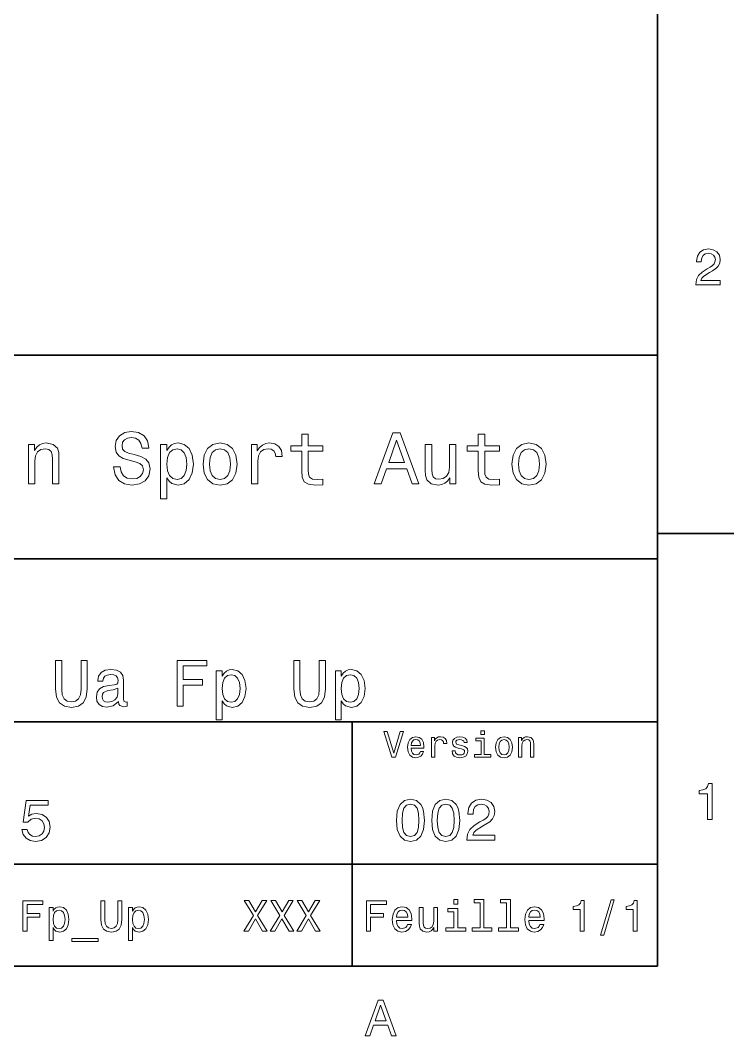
# Model space of a CAD drawing. Extents: x 0 to 297, y 0 to 210.
# Drawn here: x 224.4 to 294.5, y 3.2 to 102.9 of the extents above; entities that cross this region are included whole.
import ezdxf

# ---------------------------------------------------------------- set-up
doc = ezdxf.new("R2010")
doc.units = 0

msp = doc.modelspace()

# ---------------------------------------------------------------- linework, layer by layer
at = {"color": 7, "lineweight": 35}
for p, q in [((287, 10), (287, 200)), ((97, 70), (287, 70)), ((287, 70), (287, 10)), ((162, 50), (287, 50)), ((162, 34), (287, 34)), ((257, 10), (257, 34)), ((162, 20), (287, 20)), ((10, 10), (287, 10)), ((97, 10), (287, 10))]:
    msp.add_line(p, q, dxfattribs=at)
at = {"color": 7, "lineweight": 35, "ltscale": 0.1875}
msp.add_line((287, 52.5), (294.5, 52.5), dxfattribs=at)
at = {"color": 7, "lineweight": 13}
for points in [[(290.76947, 76.916786), (293.175079, 76.916786), (293.175079, 77.350502), (291.273773, 77.350502), (291.3797, 77.587532), (291.561249, 77.784218), (292.121033, 78.142288), (292.418579, 78.293587), (292.751434, 78.510445), (292.988464, 78.762604), (293.124634, 79.060158), (293.175079, 79.398056), (293.089355, 79.821686), (292.852325, 80.154541), (292.489197, 80.366356), (292.020172, 80.442001), (291.536041, 80.35627), (291.167877, 80.119232), (290.930847, 79.740997), (290.850159, 79.241714), (290.850159, 79.171112), (291.309082, 79.171112), (291.309082, 79.211456), (291.354462, 79.554398), (291.490631, 79.806557), (291.707489, 79.967941), (291.994965, 80.023415), (292.287476, 79.972984), (292.504333, 79.846901), (292.645538, 79.650215), (292.695984, 79.403099), (292.660675, 79.171112), (292.56485, 78.974426), (292.403473, 78.802956), (292.181549, 78.651657), (291.884003, 78.490273), (291.389771, 78.177589), (291.041779, 77.844742), (290.835022, 77.441284), (290.76947, 76.931915)], [(234.20462, 59.030979), (233.548996, 59.030979), (233.693085, 58.267288), (234.053314, 57.70533), (234.608078, 57.366714), (235.357361, 57.244236), (236.099426, 57.359509), (236.654175, 57.67651), (237.007202, 58.17363), (237.136902, 58.82925), (237.028824, 59.420029), (236.726227, 59.801872), (236.236313, 60.054031), (235.580704, 60.241352), (235.018738, 60.378242), (234.651306, 60.536743), (234.442368, 60.767288), (234.377533, 61.127522), (234.442368, 61.451729), (234.629684, 61.696686), (234.917877, 61.862389), (235.314133, 61.920029), (235.71759, 61.84798), (236.034592, 61.653458), (236.24353, 61.32925), (236.344391, 60.889767), (237, 60.889767), (237, 60.904179), (236.884735, 61.581409), (236.546112, 62.085732), (236.01297, 62.402737), (235.292511, 62.510807), (234.644104, 62.402737), (234.139771, 62.100143), (233.815567, 61.631844), (233.700287, 61.026657), (233.793961, 60.486309), (234.067734, 60.118874), (234.5, 59.873917), (235.09079, 59.6866), (235.674362, 59.520893), (236.113831, 59.362389), (236.380402, 59.131844), (236.47406, 58.757202), (236.387619, 58.375359), (236.164276, 58.087173), (235.825653, 57.907059), (235.386169, 57.849422), (234.896255, 57.928673), (234.521622, 58.159222), (234.283875, 58.533859)], [(252.05043, 60.579971), (252.05043, 58.64193), (252.093658, 58.015129), (252.29538, 57.582851), (252.698853, 57.330688), (253.383286, 57.244236), (254.132568, 57.280258), (254.132568, 57.827808), (253.585022, 57.78458), (253.087891, 57.842216), (252.82132, 58.022331), (252.706055, 58.324928), (252.684448, 58.75), (252.684448, 60.579971), (254.132568, 60.579971), (254.132568, 61.120316), (252.684448, 61.120316), (252.684448, 62.251438), (252.05043, 62.251438), (252.05043, 61.120316), (250.955322, 61.120316), (250.955322, 60.579971)], [(259.175781, 57.381123), (259.838623, 57.381123), (260.364563, 58.850864), (262.360229, 58.850864), (262.886169, 57.381123), (263.563416, 57.381123), (261.733429, 62.388329), (260.998566, 62.388329)], [(269.399109, 60.579971), (269.399109, 58.64193), (269.442352, 58.015129), (269.644073, 57.582851), (270.047546, 57.330688), (270.731995, 57.244236), (271.481262, 57.280258), (271.481262, 57.827808), (270.933716, 57.78458), (270.436584, 57.842216), (270.170013, 58.022331), (270.054749, 58.324928), (270.033142, 58.75), (270.033142, 60.579971), (271.481262, 60.579971), (271.481262, 61.120316), (270.033142, 61.120316), (270.033142, 62.251438), (269.399109, 62.251438), (269.399109, 61.120316), (268.304016, 61.120316), (268.304016, 60.579971)], [(225.177246, 57.381123), (225.811249, 57.381123), (225.811249, 59.614552), (225.876083, 60.12608), (226.085022, 60.500717), (226.409225, 60.731266), (226.841507, 60.817722), (227.187317, 60.745674), (227.403458, 60.551151), (227.511536, 60.226944), (227.547546, 59.794666), (227.547546, 57.381123), (228.181564, 57.381123), (228.181564, 59.924351), (228.15274, 60.435879), (228.023056, 60.86095), (227.597992, 61.25), (226.935165, 61.386887), (226.567719, 61.336452), (226.257935, 61.199566), (225.991364, 60.969017), (225.782425, 60.659222), (225.782425, 61.25), (225.177246, 61.25)], [(238.786743, 60.652016), (238.786743, 61.25), (238.15274, 61.25), (238.15274, 55.882565), (238.786743, 55.882565), (238.786743, 57.971901), (239.010101, 57.633286), (239.262253, 57.409943), (239.896271, 57.244236), (240.50145, 57.381123), (240.976959, 57.791786), (241.286743, 58.440201), (241.402023, 59.319164), (241.286743, 60.190922), (240.976959, 60.839336), (240.50145, 61.242794), (239.896271, 61.386887), (239.550446, 61.343658), (239.255051, 61.206772), (239.002899, 60.976223)], [(242.338623, 59.311958), (242.453888, 58.432995), (242.785309, 57.78458), (243.311249, 57.381123), (244.017303, 57.244236), (244.716141, 57.381123), (245.242081, 57.777374), (245.573486, 58.425793), (245.695969, 59.311958), (245.573486, 60.190922), (245.242081, 60.846542), (244.716141, 61.242794), (244.017303, 61.386887), (243.311249, 61.242794), (242.785309, 60.839336), (242.453888, 60.190922)], [(247.100861, 57.381123), (247.734863, 57.381123), (247.734863, 59.592937), (247.799713, 60.12608), (247.994232, 60.507923), (248.311249, 60.738472), (248.736313, 60.817722), (249.053314, 60.767288), (249.291077, 60.623199), (249.435165, 60.378242), (249.485596, 60.046829), (250.126801, 60.046829), (250.040344, 60.630402), (249.802597, 61.048271), (249.406342, 61.30043), (248.865997, 61.386887), (248.498566, 61.32925), (248.181549, 61.185158), (247.900574, 60.940201), (247.677246, 60.608788), (247.677246, 61.25), (247.100861, 61.25)], [(260.595093, 59.463257), (261.365997, 61.667866), (262.136902, 59.463257)], [(267.194519, 61.25), (266.560516, 61.25), (266.560516, 59.016571), (266.488464, 58.497837), (266.279541, 58.123196), (265.955322, 57.892651), (265.530243, 57.820602), (265.19165, 57.878242), (264.975494, 58.051151), (264.853027, 58.346542), (264.824219, 58.764408), (264.824219, 61.25), (264.190186, 61.25), (264.190186, 58.706772), (264.211792, 58.195244), (264.348694, 57.770172), (264.766571, 57.381123), (265.436584, 57.244236), (265.796814, 57.294666), (266.106628, 57.424351), (266.373199, 57.647694), (266.589325, 57.971901), (266.589325, 57.381123), (267.194519, 57.381123)], [(272.698853, 59.311958), (272.814117, 58.432995), (273.145508, 57.78458), (273.671448, 57.381123), (274.377502, 57.244236), (275.076355, 57.381123), (275.602295, 57.777374), (275.933716, 58.425793), (276.056183, 59.311958), (275.933716, 60.190922), (275.602295, 60.846542), (275.076355, 61.242794), (274.377502, 61.386887), (273.671448, 61.242794), (273.145508, 60.839336), (272.814117, 60.190922)], [(239.788193, 57.8134), (239.363129, 57.907059), (239.053314, 58.195244), (238.858795, 58.663544), (238.793945, 59.319164), (238.858795, 59.967579), (239.053314, 60.435879), (239.363129, 60.716858), (239.788193, 60.817722), (240.177246, 60.716858), (240.48703, 60.428673), (240.681564, 59.960373), (240.753601, 59.319164), (240.681564, 58.67075), (240.48703, 58.195244), (240.177246, 57.907059)], [(242.98703, 59.319164), (243.05188, 59.967579), (243.253601, 60.435879), (243.57782, 60.72406), (244.017303, 60.824928), (244.449585, 60.72406), (244.773773, 60.443081), (244.97551, 59.967579), (245.047546, 59.319164), (244.97551, 58.663544), (244.773773, 58.188038), (244.449585, 57.899853), (244.017303, 57.806194), (243.57782, 57.899853), (243.253601, 58.188038), (243.05188, 58.663544)], [(273.34726, 59.319164), (273.412109, 59.967579), (273.613831, 60.435879), (273.938019, 60.72406), (274.377502, 60.824928), (274.809784, 60.72406), (275.134003, 60.443081), (275.335724, 59.967579), (275.407776, 59.319164), (275.335724, 58.663544), (275.134003, 58.188038), (274.809784, 57.899853), (274.377502, 57.806194), (273.938019, 57.899853), (273.613831, 58.188038), (273.412109, 58.663544)], [(227.853745, 37.242073), (227.944519, 36.431557), (228.229828, 35.854465), (228.709656, 35.523773), (229.403458, 35.407059), (230.090775, 35.523773), (230.570602, 35.854465), (230.855896, 36.425072), (230.953171, 37.242073), (230.953171, 40.030258), (230.350143, 40.030258), (230.350143, 37.209652), (230.291779, 36.658501), (230.116714, 36.262966), (229.818436, 36.029537), (229.403458, 35.951729), (228.975494, 36.029537), (228.677231, 36.262966), (228.502167, 36.652016), (228.450287, 37.209652), (228.450287, 40.030258), (227.853745, 40.030258)], [(239.784576, 35.530258), (240.387604, 35.530258), (240.387604, 37.598701), (242.280975, 37.598701), (242.280975, 38.136887), (240.387604, 38.136887), (240.387604, 39.485588), (242.715408, 39.485588), (242.715408, 40.030258), (239.784576, 40.030258)], [(251.27449, 37.242073), (251.365265, 36.431557), (251.650574, 35.854465), (252.130402, 35.523773), (252.824203, 35.407059), (253.51152, 35.523773), (253.991348, 35.854465), (254.276642, 36.425072), (254.373917, 37.242073), (254.373917, 40.030258), (253.770889, 40.030258), (253.770889, 37.209652), (253.712524, 36.658501), (253.53746, 36.262966), (253.239182, 36.029537), (252.824203, 35.951729), (252.39624, 36.029537), (252.097977, 36.262966), (251.922913, 36.652016), (251.871033, 37.209652), (251.871033, 40.030258), (251.27449, 40.030258)], [(234.033142, 35.98415), (234.033142, 35.964695), (234.065552, 35.744236), (234.162811, 35.588615), (234.57132, 35.465416), (234.889038, 35.517288), (234.889038, 35.958214), (234.752869, 35.938759), (234.57132, 36.023052), (234.538895, 36.282421), (234.538895, 38.085014), (234.46109, 38.545387), (234.234146, 38.869595), (233.838608, 39.064121), (233.280975, 39.135445), (232.736298, 39.057636), (232.33429, 38.837173), (232.081406, 38.493515), (231.997116, 38.039623), (231.997116, 38.000721), (232.509369, 38.000721), (232.554749, 38.273052), (232.697403, 38.467579), (232.930832, 38.584293), (233.26152, 38.629681), (233.579254, 38.59726), (233.806183, 38.5), (233.942352, 38.331409), (233.987747, 38.09798), (233.961807, 37.825645), (233.858063, 37.68948), (233.598694, 37.624638), (233.112396, 37.572765), (232.554749, 37.456051), (232.15921, 37.248558), (231.925781, 36.924351), (231.854462, 36.444523), (231.919312, 36.016571), (232.120316, 35.698845), (232.444519, 35.497837), (232.891922, 35.426514), (233.494949, 35.562679)], [(244.213257, 38.474064), (244.213257, 39.012245), (243.642639, 39.012245), (243.642639, 34.181557), (244.213257, 34.181557), (244.213257, 36.061958), (244.414261, 35.757202), (244.641205, 35.556194), (245.211807, 35.407059), (245.75647, 35.530258), (246.184433, 35.899857), (246.463257, 36.483429), (246.567001, 37.274494), (246.463257, 38.059078), (246.184433, 38.642651), (245.75647, 39.005764), (245.211807, 39.135445), (244.900574, 39.096542), (244.63472, 38.973343), (244.407776, 38.76585)], [(255.923615, 38.474064), (255.923615, 39.012245), (255.353027, 39.012245), (255.353027, 34.181557), (255.923615, 34.181557), (255.923615, 36.061958), (256.124634, 35.757202), (256.351563, 35.556194), (256.92218, 35.407059), (257.466858, 35.530258), (257.894806, 35.899857), (258.173615, 36.483429), (258.277374, 37.274494), (258.173615, 38.059078), (257.894806, 38.642651), (257.466858, 39.005764), (256.92218, 39.135445), (256.610962, 39.096542), (256.345093, 38.973343), (256.118164, 38.76585)], [(245.114548, 35.919308), (244.731979, 36.003601), (244.453156, 36.262966), (244.278091, 36.684437), (244.219727, 37.274494), (244.278091, 37.858067), (244.453156, 38.279537), (244.731979, 38.532421), (245.114548, 38.623199), (245.464691, 38.532421), (245.743515, 38.273052), (245.918579, 37.851585), (245.983429, 37.274494), (245.918579, 36.690922), (245.743515, 36.262966), (245.464691, 36.003601)], [(256.824921, 35.919308), (256.442352, 36.003601), (256.163544, 36.262966), (255.988464, 36.684437), (255.930115, 37.274494), (255.988464, 37.858067), (256.163544, 38.279537), (256.442352, 38.532421), (256.824921, 38.623199), (257.175049, 38.532421), (257.453888, 38.273052), (257.628967, 37.851585), (257.693787, 37.274494), (257.628967, 36.690922), (257.453888, 36.262966), (257.175049, 36.003601)], [(233.968292, 36.749279), (233.890488, 36.412102), (233.682983, 36.152737), (233.37175, 35.98415), (232.989197, 35.925793), (232.742798, 35.958214), (232.567719, 36.061958), (232.457489, 36.243515), (232.425064, 36.496395), (232.451004, 36.723343), (232.554749, 36.885445), (232.969727, 37.067001), (233.494949, 37.14481), (233.968292, 37.30043)], [(261.71109, 33.03458), (261.08429, 30.905619), (260.439484, 33.03458), (260.09726, 33.03458), (260.904175, 30.530979), (261.264404, 30.530979), (262.053314, 33.03458)], [(269.992798, 33.117435), (269.657776, 33.117435), (269.657776, 32.757202), (269.992798, 32.757202)], [(262.784576, 31.40634), (264.052582, 31.40634), (264.056183, 31.554033), (263.998566, 31.9683), (263.840057, 32.278099), (263.587891, 32.465416), (263.252869, 32.533859), (262.925079, 32.461815), (262.672913, 32.260086), (262.510803, 31.932276), (262.453156, 31.5), (262.507202, 31.056915), (262.669312, 30.732708), (262.917877, 30.530979), (263.242065, 30.462536), (263.523041, 30.509365), (263.753601, 30.631844), (263.922913, 30.826368), (264.020172, 31.085733), (263.706787, 31.085733), (263.641937, 30.941643), (263.548279, 30.833572), (263.281708, 30.747118), (263.076355, 30.786743), (262.921478, 30.912823), (262.820618, 31.118155), (262.784576, 31.395533)], [(262.784576, 31.672911), (262.824219, 31.921469), (262.921478, 32.105186), (263.069153, 32.216858), (263.263702, 32.256485), (263.45462, 32.216858), (263.602295, 32.105186), (263.692352, 31.921469), (263.724792, 31.672911)], [(264.794678, 30.530979), (265.111664, 30.530979), (265.111664, 31.636887), (265.144104, 31.903458), (265.241364, 32.094379), (265.399841, 32.209652), (265.612396, 32.249279), (265.770905, 32.224064), (265.889771, 32.152016), (265.961823, 32.029537), (265.98703, 31.863832), (266.307648, 31.863832), (266.264404, 32.155621), (266.145538, 32.364552), (265.947418, 32.490635), (265.677246, 32.533859), (265.49353, 32.505043), (265.335022, 32.432995), (265.194519, 32.310516), (265.082855, 32.144814), (265.082855, 32.465416), (264.794678, 32.465416)], [(267.791779, 31.658501), (267.485596, 31.730547), (267.258636, 31.8134), (267.182983, 31.982708), (267.20462, 32.101585), (267.280273, 32.188038), (267.40274, 32.242073), (267.579254, 32.263687), (267.748566, 32.242073), (267.881836, 32.177231), (267.968292, 32.079971), (268.004333, 31.950287), (268.314117, 31.950287), (268.314117, 31.957493), (268.260101, 32.191643), (268.112396, 32.375359), (267.881836, 32.490635), (267.579254, 32.533859), (267.273041, 32.490635), (267.049713, 32.371758), (266.90921, 32.195244), (266.865997, 31.971901), (266.898407, 31.755764), (266.999268, 31.604465), (267.164978, 31.496397), (267.406342, 31.420748), (267.759369, 31.334293), (267.975494, 31.244236), (268.033142, 31.17219), (268.054749, 31.064121), (268.022339, 30.930836), (267.935883, 30.829971), (267.79538, 30.765129), (267.608063, 30.743515), (267.409943, 30.765129), (267.265839, 30.840778), (267.168579, 30.963255), (267.128967, 31.132565), (266.822754, 31.132565), (266.873199, 30.844379), (267.020905, 30.635447), (267.255035, 30.509365), (267.579254, 30.462536), (267.917877, 30.509365), (268.166412, 30.635447), (268.317719, 30.837175), (268.371765, 31.100143), (268.332123, 31.327089), (268.220459, 31.481987), (268.036743, 31.582851)], [(269.981995, 30.79755), (269.981995, 32.400574), (269.167877, 32.400574), (269.167877, 32.130402), (269.664978, 32.130402), (269.664978, 30.79755), (269.016571, 30.79755), (269.016571, 30.530979), (270.637604, 30.530979), (270.637604, 30.79755)], [(271.087891, 31.496397), (271.145538, 31.056915), (271.311249, 30.732708), (271.574219, 30.530979), (271.927246, 30.462536), (272.276672, 30.530979), (272.539612, 30.729107), (272.705322, 31.053314), (272.766571, 31.496397), (272.705322, 31.935879), (272.539612, 32.263687), (272.276672, 32.461815), (271.927246, 32.533859), (271.574219, 32.461815), (271.311249, 32.260086), (271.145538, 31.935879)], [(271.412109, 31.5), (271.444519, 31.824207), (271.54538, 32.058357), (271.707489, 32.20245), (271.927246, 32.25288), (272.143372, 32.20245), (272.305481, 32.061958), (272.406342, 31.824207), (272.442352, 31.5), (272.406342, 31.17219), (272.305481, 30.934437), (272.143372, 30.790344), (271.927246, 30.743515), (271.707489, 30.790344), (271.54538, 30.934437), (271.444519, 31.17219)], [(273.350159, 30.530979), (273.667145, 30.530979), (273.667145, 31.647694), (273.699554, 31.903458), (273.804047, 32.090778), (273.966125, 32.206051), (274.182281, 32.249279), (274.355194, 32.213257), (274.463257, 32.115993), (274.517303, 31.95389), (274.535309, 31.737751), (274.535309, 30.530979), (274.852295, 30.530979), (274.852295, 31.802593), (274.837891, 32.058357), (274.773041, 32.270893), (274.560516, 32.465416), (274.229095, 32.533859), (274.04538, 32.508644), (273.890503, 32.440201), (273.757202, 32.324928), (273.65274, 32.170029), (273.65274, 32.465416), (273.350159, 32.465416)], [(291.909241, 24.416786), (292.368164, 24.416786), (292.368164, 27.942001), (292.025208, 27.942001), (291.934448, 27.634365), (291.752899, 27.427593), (291.475525, 27.306557), (291.092224, 27.266211), (291.092224, 26.90814), (291.909241, 26.90814)], [(224.533142, 23.40346), (224.659943, 22.930836), (224.942352, 22.56196), (225.357346, 22.331413), (225.887604, 22.244957), (226.469742, 22.348703), (226.925064, 22.631124), (227.213257, 23.080692), (227.322769, 23.657061), (227.224777, 24.193085), (226.94812, 24.613834), (226.515839, 24.884727), (225.956772, 24.98271), (225.52449, 24.913546), (225.190201, 24.723343), (225.351578, 25.801153), (227.103745, 25.801153), (227.103745, 26.273777), (224.965424, 26.273777), (224.648407, 24.152739), (225.109512, 24.152739), (225.443802, 24.423632), (225.870316, 24.521614), (226.239197, 24.458214), (226.521606, 24.273777), (226.700287, 23.991356), (226.763687, 23.628242), (226.700287, 23.265131), (226.515839, 22.98271), (226.233429, 22.804035), (225.870316, 22.740635), (225.564835, 22.780981), (225.328522, 22.913546), (225.155609, 23.121038), (225.069153, 23.40346)], [(261.345825, 24.314121), (261.432281, 23.409224), (261.703156, 22.763689), (262.135437, 22.371759), (262.734863, 22.244957), (263.328522, 22.371759), (263.760803, 22.763689), (264.02594, 23.409224), (264.118164, 24.314121), (264.02594, 25.213257), (263.916412, 25.570606), (263.760803, 25.864553), (263.328522, 26.256485), (262.734863, 26.38905), (262.135437, 26.256485), (261.703156, 25.858791), (261.432281, 25.213257)], [(264.815552, 24.314121), (264.902008, 23.409224), (265.172913, 22.763689), (265.605194, 22.371759), (266.20462, 22.244957), (266.798279, 22.371759), (267.23056, 22.763689), (267.495667, 23.409224), (267.587891, 24.314121), (267.495667, 25.213257), (267.386169, 25.570606), (267.23056, 25.864553), (266.798279, 26.256485), (266.20462, 26.38905), (265.605194, 26.256485), (265.172913, 25.858791), (264.902008, 25.213257)], [(268.268005, 22.360231), (271.017303, 22.360231), (271.017303, 22.855909), (268.844391, 22.855909), (268.965424, 23.126802), (269.172913, 23.351585), (269.812683, 23.760807), (270.15274, 23.933718), (270.533142, 24.181557), (270.804047, 24.469742), (270.959656, 24.809799), (271.017303, 25.195967), (270.919312, 25.680117), (270.648407, 26.06052), (270.233429, 26.302595), (269.697418, 26.38905), (269.144104, 26.291067), (268.723328, 26.020174), (268.452454, 25.587896), (268.360229, 25.017292), (268.360229, 24.9366), (268.884735, 24.9366), (268.884735, 24.98271), (268.936584, 25.374641), (269.092224, 25.662825), (269.340057, 25.847263), (269.668579, 25.910664), (270.002869, 25.853027), (270.250732, 25.708935), (270.412109, 25.48415), (270.469727, 25.201729), (270.429382, 24.9366), (270.319885, 24.711817), (270.135437, 24.51585), (269.881836, 24.342941), (269.541779, 24.158503), (268.976959, 23.801153), (268.579254, 23.42075), (268.342926, 22.959656), (268.268005, 22.377522)], [(261.899139, 24.314121), (261.945251, 25.011528), (262.089325, 25.51297), (262.348694, 25.806917), (262.734863, 25.910664), (263.115265, 25.806917), (263.374634, 25.51297), (263.518738, 25.011528), (263.56485, 24.314121), (263.518738, 23.610952), (263.374634, 23.10951), (263.115265, 22.815563), (262.734863, 22.717581), (262.348694, 22.815563), (262.089325, 23.10951), (261.945251, 23.610952)], [(265.368866, 24.314121), (265.414978, 25.011528), (265.559082, 25.51297), (265.818451, 25.806917), (266.20462, 25.910664), (266.585022, 25.806917), (266.844391, 25.51297), (266.988464, 25.011528), (267.034576, 24.314121), (266.988464, 23.610952), (266.844391, 23.10951), (266.585022, 22.815563), (266.20462, 22.717581), (265.818451, 22.815563), (265.559082, 23.10951), (265.414978, 23.610952)], [(224.642654, 13.428675), (225.044678, 13.428675), (225.044678, 14.807637), (226.306915, 14.807637), (226.306915, 15.166427), (225.044678, 15.166427), (225.044678, 16.065563), (226.596542, 16.065563), (226.596542, 16.428675), (224.642654, 16.428675)], [(232.302597, 14.569885), (232.363113, 14.029539), (232.553314, 13.644813), (232.873199, 13.424352), (233.335739, 13.346542), (233.793945, 13.424352), (234.113831, 13.644813), (234.304047, 14.025216), (234.368881, 14.569885), (234.368881, 16.428675), (233.966858, 16.428675), (233.966858, 14.548271), (233.927963, 14.180836), (233.811249, 13.917148), (233.612396, 13.761528), (233.335739, 13.709655), (233.050446, 13.761528), (232.851593, 13.917148), (232.734879, 14.176514), (232.700287, 14.548271), (232.700287, 16.428675), (232.302597, 16.428675)], [(246.348709, 13.428675), (246.802597, 13.428675), (247.489914, 14.643373), (248.190201, 13.428675), (248.648422, 13.428675), (247.710373, 14.971903), (248.600861, 16.432999), (248.164261, 16.432999), (247.502884, 15.322046), (246.854462, 16.432999), (246.400574, 16.432999), (247.286743, 14.96758)], [(248.951004, 13.428675), (249.404907, 13.428675), (250.092224, 14.643373), (250.792511, 13.428675), (251.250717, 13.428675), (250.312683, 14.971903), (251.203171, 16.432999), (250.766571, 16.432999), (250.105194, 15.322046), (249.456772, 16.432999), (249.002884, 16.432999), (249.889053, 14.96758)], [(251.553314, 13.428675), (252.007202, 13.428675), (252.694519, 14.643373), (253.394821, 13.428675), (253.853027, 13.428675), (252.914993, 14.971903), (253.805481, 16.432999), (253.368881, 16.432999), (252.707489, 15.322046), (252.059082, 16.432999), (251.605194, 16.432999), (252.491364, 14.96758)], [(258.414978, 13.428675), (258.817017, 13.428675), (258.817017, 14.807637), (260.079254, 14.807637), (260.079254, 15.166427), (258.817017, 15.166427), (258.817017, 16.065563), (260.368866, 16.065563), (260.368866, 16.428675), (258.414978, 16.428675)], [(267.389038, 16.532421), (266.98703, 16.532421), (266.98703, 16.100145), (267.389038, 16.100145)], [(269.572052, 16.212536), (269.572052, 13.748559), (268.789612, 13.748559), (268.789612, 13.428675), (270.73056, 13.428675), (270.73056, 13.748559), (269.952454, 13.748559), (269.952454, 16.532421), (268.975494, 16.532421), (268.975494, 16.212536)], [(272.174347, 16.212536), (272.174347, 13.748559), (271.391937, 13.748559), (271.391937, 13.428675), (273.332855, 13.428675), (273.332855, 13.748559), (272.554749, 13.748559), (272.554749, 16.532421), (271.57782, 16.532421), (271.57782, 16.212536)], [(279.416443, 13.428675), (279.809814, 13.428675), (279.809814, 16.450289), (279.515839, 16.450289), (279.438049, 16.1866), (279.28241, 16.009367), (279.044678, 15.905621), (278.716125, 15.871038), (278.716125, 15.564121), (279.416443, 15.564121)], [(281.42218, 13.026657), (281.720459, 13.026657), (282.766571, 16.510807), (282.463989, 16.510807)], [(284.621033, 13.428675), (285.014404, 13.428675), (285.014404, 16.450289), (284.720459, 16.450289), (284.642639, 16.1866), (284.48703, 16.009367), (284.249268, 15.905621), (283.920746, 15.871038), (283.920746, 15.564121), (284.621033, 15.564121)], [(227.595108, 15.391211), (227.595108, 15.75), (227.214706, 15.75), (227.214706, 12.529539), (227.595108, 12.529539), (227.595108, 13.783141), (227.729111, 13.579971), (227.880402, 13.445966), (228.260803, 13.346542), (228.623932, 13.428675), (228.909225, 13.675073), (229.095108, 14.064121), (229.164276, 14.591499), (229.095108, 15.114553), (228.909225, 15.503603), (228.623932, 15.745678), (228.260803, 15.832133), (228.053314, 15.806196), (227.876083, 15.724064), (227.724792, 15.585735)], [(228.195969, 13.688041), (227.940918, 13.744237), (227.755051, 13.917148), (227.638336, 14.198127), (227.599426, 14.591499), (227.638336, 14.980548), (227.755051, 15.261528), (227.940918, 15.430116), (228.195969, 15.490635), (228.429398, 15.430116), (228.61528, 15.257205), (228.731995, 14.976225), (228.775223, 14.591499), (228.731995, 14.20245), (228.61528, 13.917148), (228.429398, 13.744237)], [(235.402023, 15.391211), (235.402023, 15.75), (235.021622, 15.75), (235.021622, 12.529539), (235.402023, 12.529539), (235.402023, 13.783141), (235.536026, 13.579971), (235.687332, 13.445966), (236.067734, 13.346542), (236.430847, 13.428675), (236.716141, 13.675073), (236.902023, 14.064121), (236.971191, 14.591499), (236.902023, 15.114553), (236.716141, 15.503603), (236.430847, 15.745678), (236.067734, 15.832133), (235.860229, 15.806196), (235.682999, 15.724064), (235.531708, 15.585735)], [(236.002884, 13.688041), (235.747849, 13.744237), (235.561966, 13.917148), (235.445251, 14.198127), (235.406342, 14.591499), (235.445251, 14.980548), (235.561966, 15.261528), (235.747849, 15.430116), (236.002884, 15.490635), (236.236313, 15.430116), (236.422195, 15.257205), (236.53891, 14.976225), (236.582138, 14.591499), (236.53891, 14.20245), (236.422195, 13.917148), (236.236313, 13.744237)], [(261.341492, 14.479107), (262.863098, 14.479107), (262.867432, 14.656341), (262.798279, 15.153459), (262.608063, 15.525217), (262.305481, 15.75), (261.903473, 15.832133), (261.510101, 15.745678), (261.207489, 15.503603), (261.01297, 15.110231), (260.943817, 14.591499), (261.008636, 14.059798), (261.203156, 13.67075), (261.501434, 13.428675), (261.890503, 13.346542), (262.227661, 13.402739), (262.504333, 13.549712), (262.707489, 13.783141), (262.824219, 14.09438), (262.44812, 14.09438), (262.370331, 13.92147), (262.257935, 13.791787), (261.938049, 13.688041), (261.69165, 13.735591), (261.505768, 13.886888), (261.384735, 14.133286), (261.341492, 14.466139)], [(261.341492, 14.798992), (261.389038, 15.097262), (261.505768, 15.317724), (261.682983, 15.45173), (261.916412, 15.49928), (262.145538, 15.45173), (262.322754, 15.317724), (262.430847, 15.097262), (262.469727, 14.798992)], [(265.400574, 15.75), (265.020172, 15.75), (265.020172, 14.409943), (264.976959, 14.098703), (264.851593, 13.873919), (264.657074, 13.735591), (264.402008, 13.692364), (264.198853, 13.726946), (264.069153, 13.830692), (263.995667, 14.007925), (263.978394, 14.258646), (263.978394, 15.75), (263.597992, 15.75), (263.597992, 14.224064), (263.610962, 13.917148), (263.693085, 13.662104), (263.943817, 13.428675), (264.345825, 13.346542), (264.561951, 13.376801), (264.747833, 13.454611), (264.907776, 13.588617), (265.037476, 13.783141), (265.037476, 13.428675), (265.400574, 13.428675)], [(267.376068, 13.748559), (267.376068, 15.672191), (266.399139, 15.672191), (266.399139, 15.347983), (266.995667, 15.347983), (266.995667, 13.748559), (266.21759, 13.748559), (266.21759, 13.428675), (268.162811, 13.428675), (268.162811, 13.748559)], [(274.353027, 14.479107), (275.874634, 14.479107), (275.878967, 14.656341), (275.809814, 15.153459), (275.619598, 15.525217), (275.317017, 15.75), (274.914978, 15.832133), (274.521606, 15.745678), (274.219025, 15.503603), (274.024506, 15.110231), (273.955322, 14.591499), (274.020172, 14.059798), (274.214691, 13.67075), (274.51297, 13.428675), (274.902008, 13.346542), (275.239197, 13.402739), (275.515839, 13.549712), (275.719025, 13.783141), (275.835724, 14.09438), (275.459656, 14.09438), (275.381836, 13.92147), (275.26944, 13.791787), (274.949554, 13.688041), (274.703186, 13.735591), (274.517303, 13.886888), (274.39624, 14.133286), (274.353027, 14.466139)], [(274.353027, 14.798992), (274.400574, 15.097262), (274.517303, 15.317724), (274.694519, 15.45173), (274.927948, 15.49928), (275.157074, 15.45173), (275.33429, 15.317724), (275.442352, 15.097262), (275.481262, 14.798992)], [(229.432281, 12.711096), (229.432281, 12.408502), (232.034592, 12.408502), (232.034592, 12.711096)], [(258.266846, 3.166787), (258.730835, 3.166787), (259.098999, 4.195605), (260.495972, 4.195605), (260.864105, 3.166787), (261.338165, 3.166787), (260.05719, 6.67183), (259.542786, 6.67183)], [(259.260376, 4.624279), (259.799988, 6.167507), (260.33963, 4.624279)]]:
    msp.add_lwpolyline(points, close=True, dxfattribs=at)

doc.saveas('drawing.dxf')
